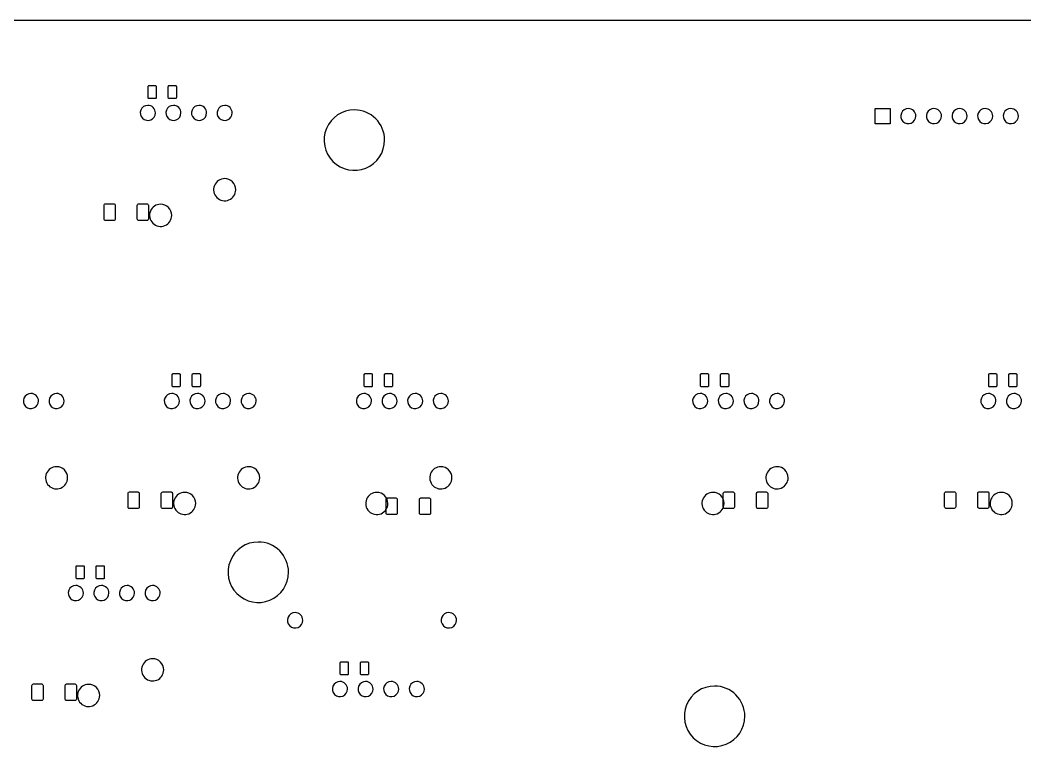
# Model space of a CAD drawing. Extents: x 0 to 449, y -141 to 0.
# Drawn here: x 248.7 to 348.3, y -72.3 to 0 of the extents above; entities that cross this region are included whole.
import ezdxf

# ---------------------------------------------------------------- set-up
doc = ezdxf.new("R2010")
doc.units = 0
doc.layers.get('0').update_dxf_attribs({"linetype": 'CONTINUOUS'})

msp = doc.modelspace()

# ---------------------------------------------------------------- linework, layer by layer
at = {"color": 7}
for p, q in [((0.024995, -0.024469), (449.28762, -0.024469)), ((261.35625, -6.618219), (261.36386, -6.579951)), ((261.35625, -7.718219), (261.35625, -6.618219)), ((261.36386, -6.579951), (261.38553, -6.547508)), ((261.38553, -6.547508), (261.41798, -6.525831)), ((261.41798, -6.525831), (261.45625, -6.518219)), ((261.45625, -6.518219), (262.05625, -6.518219)), ((262.05625, -6.518219), (262.09451, -6.525831)), ((262.09451, -6.525831), (262.12696, -6.547508)), ((262.12696, -6.547508), (262.14863, -6.579951)), ((262.14863, -6.579951), (262.15625, -6.618219)), ((262.15625, -6.618219), (262.15625, -7.718219)), ((263.35625, -6.618219), (263.36386, -6.579951)), ((263.35625, -7.718219), (263.35625, -6.618219)), ((263.36386, -6.579951), (263.38553, -6.547508)), ((263.38553, -6.547508), (263.41798, -6.525831)), ((263.41798, -6.525831), (263.45625, -6.518219)), ((263.45625, -6.518219), (264.05625, -6.518219)), ((264.05625, -6.518219), (264.09451, -6.525831)), ((264.09451, -6.525831), (264.12696, -6.547508)), ((264.12696, -6.547508), (264.14863, -6.579951)), ((264.14863, -6.579951), (264.15625, -6.618219)), ((264.15625, -6.618219), (264.15625, -7.718219)), ((261.36386, -7.756487), (261.35625, -7.718219)), ((261.38553, -7.78893), (261.36386, -7.756487)), ((261.41798, -7.810607), (261.38553, -7.78893)), ((261.45625, -7.818219), (261.41798, -7.810607)), ((262.05625, -7.818219), (261.45625, -7.818219)), ((262.09451, -7.810607), (262.05625, -7.818219)), ((262.12696, -7.78893), (262.09451, -7.810607)), ((262.14863, -7.756487), (262.12696, -7.78893)), ((262.15625, -7.718219), (262.14863, -7.756487)), ((263.36386, -7.756487), (263.35625, -7.718219)), ((263.38553, -7.78893), (263.36386, -7.756487)), ((263.41798, -7.810607), (263.38553, -7.78893)), ((263.45625, -7.818219), (263.41798, -7.810607)), ((264.05625, -7.818219), (263.45625, -7.818219)), ((264.09451, -7.810607), (264.05625, -7.818219)), ((264.12696, -7.78893), (264.09451, -7.810607)), ((264.14863, -7.756487), (264.12696, -7.78893)), ((264.15625, -7.718219), (264.14863, -7.756487)), ((261.327492, -8.48197), (261.327492, -8.48197)), ((263.867492, -8.48197), (263.867492, -8.48197)), ((266.407492, -8.48197), (266.407492, -8.48197)), ((268.947492, -8.48197), (268.947492, -8.48197)), ((281.806244, -8.930718), (281.806244, -8.930718)), ((333.44375, -10.299468), (333.44375, -8.79947)), ((333.44375, -8.79947), (334.94374, -8.79947)), ((334.94374, -8.79947), (334.94374, -10.299468)), ((336.733732, -8.79947), (336.733732, -8.79947)), ((339.273732, -8.79947), (339.273732, -8.79947)), ((341.813732, -8.79947), (341.813732, -8.79947)), ((344.353732, -8.79947), (344.353732, -8.79947)), ((346.893732, -8.79947), (346.893732, -8.79947)), ((334.94374, -10.299468), (333.44375, -10.299468)), ((268.947492, -15.75197), (268.947492, -15.75197)), ((256.98437, -18.386969), (256.99484, -18.33435)), ((256.98437, -19.761969), (256.98437, -18.386969)), ((256.99484, -18.33435), (257.02464, -18.289742)), ((257.02464, -18.289742), (257.06925, -18.259936)), ((257.06925, -18.259936), (257.12187, -18.249469)), ((257.12187, -18.249469), (257.94687, -18.249469)), ((257.94687, -18.249469), (257.99949, -18.259936)), ((257.99949, -18.259936), (258.0441, -18.289742)), ((258.0441, -18.289742), (258.0739, -18.33435)), ((258.0739, -18.33435), (258.08437, -18.386969)), ((258.08437, -18.386969), (258.08437, -19.761969)), ((260.28437, -18.386969), (260.29484, -18.33435)), ((260.28437, -19.761969), (260.28437, -18.386969)), ((260.29484, -18.33435), (260.32464, -18.289742)), ((260.32464, -18.289742), (260.36925, -18.259936)), ((260.36925, -18.259936), (260.42187, -18.249469)), ((260.42187, -18.249469), (261.24687, -18.249469)), ((261.24687, -18.249469), (261.29949, -18.259936)), ((261.29949, -18.259936), (261.3441, -18.289742)), ((261.3441, -18.289742), (261.3739, -18.33435)), ((261.3739, -18.33435), (261.38437, -18.386969)), ((261.38437, -18.386969), (261.38437, -19.761969)), ((262.597492, -18.29197), (262.597492, -18.29197)), ((256.99484, -19.814588), (256.98437, -19.761969)), ((257.02464, -19.859196), (256.99484, -19.814588)), ((257.06925, -19.889002), (257.02464, -19.859196)), ((257.12187, -19.899469), (257.06925, -19.889002)), ((257.94687, -19.899469), (257.12187, -19.899469)), ((257.99949, -19.889002), (257.94687, -19.899469)), ((258.0441, -19.859196), (257.99949, -19.889002)), ((258.0739, -19.814588), (258.0441, -19.859196)), ((258.08437, -19.761969), (258.0739, -19.814588)), ((260.29484, -19.814588), (260.28437, -19.761969)), ((260.32464, -19.859196), (260.29484, -19.814588)), ((260.36925, -19.889002), (260.32464, -19.859196)), ((260.42187, -19.899469), (260.36925, -19.889002)), ((261.24687, -19.899469), (260.42187, -19.899469)), ((261.29949, -19.889002), (261.24687, -19.899469)), ((261.3441, -19.859196), (261.29949, -19.889002)), ((261.3739, -19.814588), (261.3441, -19.859196)), ((261.38437, -19.761969), (261.3739, -19.814588)), ((263.73749, -35.193219), (263.74511, -35.154951)), ((263.73749, -36.293219), (263.73749, -35.193219)), ((263.74511, -35.154951), (263.76678, -35.122508)), ((263.76678, -35.122508), (263.79923, -35.100831)), ((263.79923, -35.100831), (263.83749, -35.093219)), ((263.83749, -35.093219), (264.43749, -35.093219)), ((264.43749, -35.093219), (264.47576, -35.100831)), ((264.47576, -35.100831), (264.50821, -35.122508)), ((264.50821, -35.122508), (264.52988, -35.154951)), ((264.52988, -35.154951), (264.53749, -35.193219)), ((264.53749, -35.193219), (264.53749, -36.293219)), ((265.7375, -35.193219), (265.74511, -35.154951)), ((265.7375, -36.293219), (265.7375, -35.193219)), ((265.74511, -35.154951), (265.76679, -35.122508)), ((265.76679, -35.122508), (265.79923, -35.100831)), ((265.79923, -35.100831), (265.8375, -35.093219)), ((265.8375, -35.093219), (266.4375, -35.093219)), ((266.4375, -35.093219), (266.47576, -35.100831)), ((266.47576, -35.100831), (266.50821, -35.122508)), ((266.50821, -35.122508), (266.52988, -35.154951)), ((266.52988, -35.154951), (266.5375, -35.193219)), ((266.5375, -35.193219), (266.5375, -36.293219)), ((282.78749, -35.193219), (282.79511, -35.154951)), ((282.78749, -36.293219), (282.78749, -35.193219)), ((282.79511, -35.154951), (282.81678, -35.122508)), ((282.81678, -35.122508), (282.84923, -35.100831)), ((282.84923, -35.100831), (282.88749, -35.093219)), ((282.88749, -35.093219), (283.48749, -35.093219)), ((283.48749, -35.093219), (283.52576, -35.100831)), ((283.52576, -35.100831), (283.55821, -35.122508)), ((283.55821, -35.122508), (283.57988, -35.154951)), ((283.57988, -35.154951), (283.58749, -35.193219)), ((283.58749, -35.193219), (283.58749, -36.293219)), ((284.7875, -35.193219), (284.79511, -35.154951)), ((284.7875, -36.293219), (284.7875, -35.193219)), ((284.79511, -35.154951), (284.81679, -35.122508)), ((284.81679, -35.122508), (284.84923, -35.100831)), ((284.84923, -35.100831), (284.8875, -35.093219)), ((284.8875, -35.093219), (285.4875, -35.093219)), ((285.4875, -35.093219), (285.52576, -35.100831)), ((285.52576, -35.100831), (285.55821, -35.122508)), ((285.55821, -35.122508), (285.57988, -35.154951)), ((285.57988, -35.154951), (285.5875, -35.193219)), ((285.5875, -35.193219), (285.5875, -36.293219)), ((316.12499, -35.193219), (316.13261, -35.154951)), ((316.12499, -36.293219), (316.12499, -35.193219)), ((316.13261, -35.154951), (316.15428, -35.122508)), ((316.15428, -35.122508), (316.18673, -35.100831)), ((316.18673, -35.100831), (316.22499, -35.093219)), ((316.22499, -35.093219), (316.82499, -35.093219)), ((316.82499, -35.093219), (316.86326, -35.100831)), ((316.86326, -35.100831), (316.89571, -35.122508)), ((316.89571, -35.122508), (316.91738, -35.154951)), ((316.91738, -35.154951), (316.92499, -35.193219)), ((316.92499, -35.193219), (316.92499, -36.293219)), ((318.125, -35.193219), (318.13261, -35.154951)), ((318.125, -36.293219), (318.125, -35.193219)), ((318.13261, -35.154951), (318.15429, -35.122508)), ((318.15429, -35.122508), (318.18673, -35.100831)), ((318.18673, -35.100831), (318.225, -35.093219)), ((318.225, -35.093219), (318.825, -35.093219)), ((318.825, -35.093219), (318.86326, -35.100831)), ((318.86326, -35.100831), (318.89571, -35.122508)), ((318.89571, -35.122508), (318.91738, -35.154951)), ((318.91738, -35.154951), (318.925, -35.193219)), ((318.925, -35.193219), (318.925, -36.293219)), ((344.69999, -35.193219), (344.70761, -35.154951)), ((344.69999, -36.293219), (344.69999, -35.193219)), ((344.70761, -35.154951), (344.72928, -35.122508)), ((344.72928, -35.122508), (344.76173, -35.100831)), ((344.76173, -35.100831), (344.79999, -35.093219)), ((344.79999, -35.093219), (345.39999, -35.093219)), ((345.39999, -35.093219), (345.43826, -35.100831)), ((345.43826, -35.100831), (345.47071, -35.122508)), ((345.47071, -35.122508), (345.49238, -35.154951)), ((345.49238, -35.154951), (345.49999, -35.193219)), ((345.49999, -35.193219), (345.49999, -36.293219)), ((346.7, -35.193219), (346.70761, -35.154951)), ((346.7, -36.293219), (346.7, -35.193219)), ((346.70761, -35.154951), (346.72929, -35.122508)), ((346.72929, -35.122508), (346.76173, -35.100831)), ((346.76173, -35.100831), (346.8, -35.093219)), ((346.8, -35.093219), (347.4, -35.093219)), ((347.4, -35.093219), (347.43826, -35.100831)), ((347.43826, -35.100831), (347.47071, -35.122508)), ((347.47071, -35.122508), (347.49238, -35.154951)), ((347.49238, -35.154951), (347.5, -35.193219)), ((347.5, -35.193219), (347.5, -36.293219)), ((263.74511, -36.331487), (263.73749, -36.293219)), ((263.76678, -36.36393), (263.74511, -36.331487)), ((263.79923, -36.385607), (263.76678, -36.36393)), ((263.83749, -36.393219), (263.79923, -36.385607)), ((264.43749, -36.393219), (263.83749, -36.393219)), ((264.47576, -36.385607), (264.43749, -36.393219)), ((264.50821, -36.36393), (264.47576, -36.385607)), ((264.52988, -36.331487), (264.50821, -36.36393)), ((264.53749, -36.293219), (264.52988, -36.331487)), ((265.74511, -36.331487), (265.7375, -36.293219)), ((265.76679, -36.36393), (265.74511, -36.331487)), ((265.79923, -36.385607), (265.76679, -36.36393)), ((265.8375, -36.393219), (265.79923, -36.385607)), ((266.4375, -36.393219), (265.8375, -36.393219)), ((266.47576, -36.385607), (266.4375, -36.393219)), ((266.50821, -36.36393), (266.47576, -36.385607)), ((266.52988, -36.331487), (266.50821, -36.36393)), ((266.5375, -36.293219), (266.52988, -36.331487)), ((282.79511, -36.331487), (282.78749, -36.293219)), ((282.81678, -36.36393), (282.79511, -36.331487)), ((282.84923, -36.385607), (282.81678, -36.36393)), ((282.88749, -36.393219), (282.84923, -36.385607)), ((283.48749, -36.393219), (282.88749, -36.393219)), ((283.52576, -36.385607), (283.48749, -36.393219)), ((283.55821, -36.36393), (283.52576, -36.385607)), ((283.57988, -36.331487), (283.55821, -36.36393)), ((283.58749, -36.293219), (283.57988, -36.331487)), ((284.79511, -36.331487), (284.7875, -36.293219)), ((284.81679, -36.36393), (284.79511, -36.331487)), ((284.84923, -36.385607), (284.81679, -36.36393)), ((284.8875, -36.393219), (284.84923, -36.385607)), ((285.4875, -36.393219), (284.8875, -36.393219)), ((285.52576, -36.385607), (285.4875, -36.393219)), ((285.55821, -36.36393), (285.52576, -36.385607)), ((285.57988, -36.331487), (285.55821, -36.36393)), ((285.5875, -36.293219), (285.57988, -36.331487)), ((316.13261, -36.331487), (316.12499, -36.293219)), ((316.15428, -36.36393), (316.13261, -36.331487)), ((316.18673, -36.385607), (316.15428, -36.36393)), ((316.22499, -36.393219), (316.18673, -36.385607)), ((316.82499, -36.393219), (316.22499, -36.393219)), ((316.86326, -36.385607), (316.82499, -36.393219)), ((316.89571, -36.36393), (316.86326, -36.385607)), ((316.91738, -36.331487), (316.89571, -36.36393)), ((316.92499, -36.293219), (316.91738, -36.331487)), ((318.13261, -36.331487), (318.125, -36.293219)), ((318.15429, -36.36393), (318.13261, -36.331487)), ((318.18673, -36.385607), (318.15429, -36.36393)), ((318.225, -36.393219), (318.18673, -36.385607)), ((318.825, -36.393219), (318.225, -36.393219)), ((318.86326, -36.385607), (318.825, -36.393219)), ((318.89571, -36.36393), (318.86326, -36.385607)), ((318.91738, -36.331487), (318.89571, -36.36393)), ((318.925, -36.293219), (318.91738, -36.331487)), ((344.70761, -36.331487), (344.69999, -36.293219)), ((344.72928, -36.36393), (344.70761, -36.331487)), ((344.76173, -36.385607), (344.72928, -36.36393)), ((344.79999, -36.393219), (344.76173, -36.385607)), ((345.39999, -36.393219), (344.79999, -36.393219)), ((345.43826, -36.385607), (345.39999, -36.393219)), ((345.47071, -36.36393), (345.43826, -36.385607)), ((345.49238, -36.331487), (345.47071, -36.36393)), ((345.49999, -36.293219), (345.49238, -36.331487)), ((346.70761, -36.331487), (346.7, -36.293219)), ((346.72929, -36.36393), (346.70761, -36.331487)), ((346.76173, -36.385607), (346.72929, -36.36393)), ((346.8, -36.393219), (346.76173, -36.385607)), ((347.4, -36.393219), (346.8, -36.393219)), ((347.43826, -36.385607), (347.4, -36.393219)), ((347.47071, -36.36393), (347.43826, -36.385607)), ((347.49238, -36.331487), (347.47071, -36.36393)), ((347.5, -36.293219), (347.49238, -36.331487)), ((249.73874, -37.05697), (249.73874, -37.05697)), ((252.27874, -37.05697), (252.27874, -37.05697)), ((263.70874, -37.05697), (263.70874, -37.05697)), ((266.24874, -37.05697), (266.24874, -37.05697)), ((268.78874, -37.05697), (268.78874, -37.05697)), ((271.32874, -37.05697), (271.32874, -37.05697)), ((282.758756, -37.05697), (282.758756, -37.05697)), ((285.298756, -37.05697), (285.298756, -37.05697)), ((287.838756, -37.05697), (287.838756, -37.05697)), ((290.378756, -37.05697), (290.378756, -37.05697)), ((316.09626, -37.05697), (316.09626, -37.05697)), ((318.63626, -37.05697), (318.63626, -37.05697)), ((321.17626, -37.05697), (321.17626, -37.05697)), ((323.71626, -37.05697), (323.71626, -37.05697)), ((344.671236, -37.05697), (344.671236, -37.05697)), ((347.211236, -37.05697), (347.211236, -37.05697)), ((252.27874, -44.32697), (252.27874, -44.32697)), ((271.32874, -44.32697), (271.32874, -44.32697)), ((290.378756, -44.32697), (290.378756, -44.32697)), ((323.71626, -44.32697), (323.71626, -44.32697)), ((259.4505, -46.834936), (259.50312, -46.824469)), ((259.50312, -46.824469), (260.32812, -46.824469)), ((260.32812, -46.824469), (260.38074, -46.834936)), ((262.7505, -46.834936), (262.80312, -46.824469)), ((262.80312, -46.824469), (263.62812, -46.824469)), ((263.62812, -46.824469), (263.68074, -46.834936)), ((318.47375, -46.834936), (318.52637, -46.824469)), ((318.52637, -46.824469), (319.35137, -46.824469)), ((319.35137, -46.824469), (319.40399, -46.834936)), ((321.77375, -46.834936), (321.82637, -46.824469)), ((321.82637, -46.824469), (322.65137, -46.824469)), ((322.65137, -46.824469), (322.70399, -46.834936)), ((340.37112, -46.848669), (340.41573, -46.818863)), ((340.41573, -46.818863), (340.46835, -46.808396)), ((340.46835, -46.808396), (341.29335, -46.808396)), ((341.29335, -46.808396), (341.34597, -46.818863)), ((341.34597, -46.818863), (341.39057, -46.848669)), ((343.67112, -46.848669), (343.71573, -46.818863)), ((343.71573, -46.818863), (343.76835, -46.808396)), ((343.76835, -46.808396), (344.59335, -46.808396)), ((344.59335, -46.808396), (344.64596, -46.818863)), ((344.64596, -46.818863), (344.69057, -46.848669)), ((259.36562, -46.961969), (259.37609, -46.90935)), ((259.36562, -48.336969), (259.36562, -46.961969)), ((259.37609, -46.90935), (259.40589, -46.864742)), ((259.40589, -46.864742), (259.4505, -46.834936)), ((260.38074, -46.834936), (260.42535, -46.864742)), ((260.42535, -46.864742), (260.45515, -46.90935)), ((260.45515, -46.90935), (260.46562, -46.961969)), ((260.46562, -46.961969), (260.46562, -48.336969)), ((262.66562, -46.961969), (262.67609, -46.90935)), ((262.66562, -48.336969), (262.66562, -46.961969)), ((262.67609, -46.90935), (262.70589, -46.864742)), ((262.70589, -46.864742), (262.7505, -46.834936)), ((263.68074, -46.834936), (263.72535, -46.864742)), ((263.72535, -46.864742), (263.75515, -46.90935)), ((263.75515, -46.90935), (263.76562, -46.961969)), ((263.76562, -46.961969), (263.76562, -48.336969)), ((264.978756, -46.86697), (264.978756, -46.86697)), ((284.02874, -46.86697), (284.02874, -46.86697)), ((284.96406, -47.557281), (284.97453, -47.504662)), ((284.96406, -48.932281), (284.96406, -47.557281)), ((284.97453, -47.504662), (285.00433, -47.460054)), ((285.00433, -47.460054), (285.04894, -47.430248)), ((285.04894, -47.430248), (285.10156, -47.419781)), ((285.10156, -47.419781), (285.92656, -47.419781)), ((285.92656, -47.419781), (285.97918, -47.430248)), ((285.97918, -47.430248), (286.02379, -47.460054)), ((286.02379, -47.460054), (286.05359, -47.504662)), ((286.05359, -47.504662), (286.06406, -47.557281)), ((286.06406, -47.557281), (286.06406, -48.932281)), ((288.26406, -47.557281), (288.27452, -47.504662)), ((288.26406, -48.932281), (288.26406, -47.557281)), ((288.27452, -47.504662), (288.30433, -47.460054)), ((288.30433, -47.460054), (288.34894, -47.430248)), ((288.34894, -47.430248), (288.40156, -47.419781)), ((288.40156, -47.419781), (289.22656, -47.419781)), ((289.22656, -47.419781), (289.27918, -47.430248)), ((289.27918, -47.430248), (289.32378, -47.460054)), ((289.32378, -47.460054), (289.35359, -47.504662)), ((289.35359, -47.504662), (289.36406, -47.557281)), ((289.36406, -47.557281), (289.36406, -48.932281)), ((317.366244, -46.86697), (317.366244, -46.86697)), ((318.38887, -46.961969), (318.39934, -46.90935)), ((318.38887, -48.336969), (318.38887, -46.961969)), ((318.39934, -46.90935), (318.42914, -46.864742)), ((318.42914, -46.864742), (318.47375, -46.834936)), ((319.40399, -46.834936), (319.4486, -46.864742)), ((319.4486, -46.864742), (319.4784, -46.90935)), ((319.4784, -46.90935), (319.48887, -46.961969)), ((319.48887, -46.961969), (319.48887, -48.336969)), ((321.68887, -46.961969), (321.69934, -46.90935)), ((321.68887, -48.336969), (321.68887, -46.961969)), ((321.69934, -46.90935), (321.72914, -46.864742)), ((321.72914, -46.864742), (321.77375, -46.834936)), ((322.70399, -46.834936), (322.7486, -46.864742)), ((322.7486, -46.864742), (322.7784, -46.90935)), ((322.7784, -46.90935), (322.78887, -46.961969)), ((322.78887, -46.961969), (322.78887, -48.336969)), ((340.33085, -46.945896), (340.34131, -46.893277)), ((340.33085, -48.320896), (340.33085, -46.945896)), ((340.34131, -46.893277), (340.37112, -46.848669)), ((341.39057, -46.848669), (341.42038, -46.893277)), ((341.42038, -46.893277), (341.43085, -46.945896)), ((341.43085, -46.945896), (341.43085, -48.320896)), ((343.63085, -46.945896), (343.64131, -46.893277)), ((343.63085, -48.320896), (343.63085, -46.945896)), ((343.64131, -46.893277), (343.67112, -46.848669)), ((344.69057, -46.848669), (344.72038, -46.893277)), ((344.72038, -46.893277), (344.73085, -46.945896)), ((344.73085, -46.945896), (344.73085, -48.320896)), ((345.941252, -46.86697), (345.941252, -46.86697)), ((259.37609, -48.389588), (259.36562, -48.336969)), ((259.40589, -48.434196), (259.37609, -48.389588)), ((259.4505, -48.464002), (259.40589, -48.434196)), ((259.50312, -48.474469), (259.4505, -48.464002)), ((260.32812, -48.474469), (259.50312, -48.474469)), ((260.38074, -48.464002), (260.32812, -48.474469)), ((260.42535, -48.434196), (260.38074, -48.464002)), ((260.45515, -48.389588), (260.42535, -48.434196)), ((260.46562, -48.336969), (260.45515, -48.389588)), ((262.67609, -48.389588), (262.66562, -48.336969)), ((262.70589, -48.434196), (262.67609, -48.389588)), ((262.7505, -48.464002), (262.70589, -48.434196)), ((262.80312, -48.474469), (262.7505, -48.464002)), ((263.62812, -48.474469), (262.80312, -48.474469)), ((263.68074, -48.464002), (263.62812, -48.474469)), ((263.72535, -48.434196), (263.68074, -48.464002)), ((263.75515, -48.389588), (263.72535, -48.434196)), ((263.76562, -48.336969), (263.75515, -48.389588)), ((318.39934, -48.389588), (318.38887, -48.336969)), ((318.42914, -48.434196), (318.39934, -48.389588)), ((318.47375, -48.464002), (318.42914, -48.434196)), ((318.52637, -48.474469), (318.47375, -48.464002)), ((319.35137, -48.474469), (318.52637, -48.474469)), ((319.40399, -48.464002), (319.35137, -48.474469)), ((319.4486, -48.434196), (319.40399, -48.464002)), ((319.4784, -48.389588), (319.4486, -48.434196)), ((319.48887, -48.336969), (319.4784, -48.389588)), ((321.69934, -48.389588), (321.68887, -48.336969)), ((321.72914, -48.434196), (321.69934, -48.389588)), ((321.77375, -48.464002), (321.72914, -48.434196)), ((321.82637, -48.474469), (321.77375, -48.464002)), ((322.65137, -48.474469), (321.82637, -48.474469)), ((322.70399, -48.464002), (322.65137, -48.474469)), ((322.7486, -48.434196), (322.70399, -48.464002)), ((322.7784, -48.389588), (322.7486, -48.434196)), ((322.78887, -48.336969), (322.7784, -48.389588)), ((340.34131, -48.373515), (340.33085, -48.320896)), ((340.37112, -48.418123), (340.34131, -48.373515)), ((340.41573, -48.447929), (340.37112, -48.418123)), ((340.46835, -48.458396), (340.41573, -48.447929)), ((341.29335, -48.458396), (340.46835, -48.458396)), ((341.34597, -48.447929), (341.29335, -48.458396)), ((341.39057, -48.418123), (341.34597, -48.447929)), ((341.42038, -48.373515), (341.39057, -48.418123)), ((341.43085, -48.320896), (341.42038, -48.373515)), ((343.64131, -48.373515), (343.63085, -48.320896)), ((343.67112, -48.418123), (343.64131, -48.373515)), ((343.71573, -48.447929), (343.67112, -48.418123)), ((343.76835, -48.458396), (343.71573, -48.447929)), ((344.59335, -48.458396), (343.76835, -48.458396)), ((344.64596, -48.447929), (344.59335, -48.458396)), ((344.69057, -48.418123), (344.64596, -48.447929)), ((344.72038, -48.373515), (344.69057, -48.418123)), ((344.73085, -48.320896), (344.72038, -48.373515)), ((284.97453, -48.9849), (284.96406, -48.932281)), ((285.00433, -49.029508), (284.97453, -48.9849)), ((285.04894, -49.059314), (285.00433, -49.029508)), ((285.10156, -49.069781), (285.04894, -49.059314)), ((285.92656, -49.069781), (285.10156, -49.069781)), ((285.97918, -49.059314), (285.92656, -49.069781)), ((286.02379, -49.029508), (285.97918, -49.059314)), ((286.05359, -48.9849), (286.02379, -49.029508)), ((286.06406, -48.932281), (286.05359, -48.9849)), ((288.27452, -48.9849), (288.26406, -48.932281)), ((288.30433, -49.029508), (288.27452, -48.9849)), ((288.34894, -49.059314), (288.30433, -49.029508)), ((288.40156, -49.069781), (288.34894, -49.059314)), ((289.22656, -49.069781), (288.40156, -49.069781)), ((289.27918, -49.059314), (289.22656, -49.069781)), ((289.32378, -49.029508), (289.27918, -49.059314)), ((289.35359, -48.9849), (289.32378, -49.029508)), ((289.36406, -48.932281), (289.35359, -48.9849)), ((272.281252, -51.793218), (272.281252, -51.793218)), ((254.21249, -54.243219), (254.22011, -54.204951)), ((254.21249, -55.343219), (254.21249, -54.243219)), ((254.22011, -54.204951), (254.24178, -54.172508)), ((254.24178, -54.172508), (254.27423, -54.150831)), ((254.27423, -54.150831), (254.31249, -54.143219)), ((254.31249, -54.143219), (254.91249, -54.143219)), ((254.91249, -54.143219), (254.95076, -54.150831)), ((254.95076, -54.150831), (254.98321, -54.172508)), ((254.98321, -54.172508), (255.00488, -54.204951)), ((255.00488, -54.204951), (255.01249, -54.243219)), ((255.01249, -54.243219), (255.01249, -55.343219)), ((256.2125, -54.243219), (256.22011, -54.204951)), ((256.2125, -55.343219), (256.2125, -54.243219)), ((256.22011, -54.204951), (256.24179, -54.172508)), ((256.24179, -54.172508), (256.27423, -54.150831)), ((256.27423, -54.150831), (256.3125, -54.143219)), ((256.3125, -54.143219), (256.9125, -54.143219)), ((256.9125, -54.143219), (256.95076, -54.150831)), ((256.95076, -54.150831), (256.98321, -54.172508)), ((256.98321, -54.172508), (257.00488, -54.204951)), ((257.00488, -54.204951), (257.0125, -54.243219)), ((257.0125, -54.243219), (257.0125, -55.343219)), ((254.22011, -55.381487), (254.21249, -55.343219)), ((254.24178, -55.41393), (254.22011, -55.381487)), ((254.27423, -55.435607), (254.24178, -55.41393)), ((254.31249, -55.443219), (254.27423, -55.435607)), ((254.91249, -55.443219), (254.31249, -55.443219)), ((254.95076, -55.435607), (254.91249, -55.443219)), ((254.98321, -55.41393), (254.95076, -55.435607)), ((255.00488, -55.381487), (254.98321, -55.41393)), ((255.01249, -55.343219), (255.00488, -55.381487)), ((256.22011, -55.381487), (256.2125, -55.343219)), ((256.24179, -55.41393), (256.22011, -55.381487)), ((256.27423, -55.435607), (256.24179, -55.41393)), ((256.3125, -55.443219), (256.27423, -55.435607)), ((256.9125, -55.443219), (256.3125, -55.443219)), ((256.95076, -55.435607), (256.9125, -55.443219)), ((256.98321, -55.41393), (256.95076, -55.435607)), ((257.00488, -55.381487), (256.98321, -55.41393)), ((257.0125, -55.343219), (257.00488, -55.381487)), ((254.183748, -56.10697), (254.183748, -56.10697)), ((256.723748, -56.10697), (256.723748, -56.10697)), ((259.263748, -56.10697), (259.263748, -56.10697)), ((261.803748, -56.10697), (261.803748, -56.10697)), ((275.932484, -58.793718), (275.932484, -58.793718)), ((291.172484, -58.793718), (291.172484, -58.793718)), ((261.803748, -63.376966), (261.803748, -63.376966)), ((280.40625, -63.768219), (280.41386, -63.729951)), ((280.41386, -63.729951), (280.43553, -63.697508)), ((280.43553, -63.697508), (280.46798, -63.675831)), ((280.46798, -63.675831), (280.50625, -63.668219)), ((280.50625, -63.668219), (281.10625, -63.668219)), ((281.10625, -63.668219), (281.14451, -63.675831)), ((281.14451, -63.675831), (281.17696, -63.697508)), ((281.17696, -63.697508), (281.19863, -63.729951)), ((281.19863, -63.729951), (281.20625, -63.768219)), ((282.40625, -63.768219), (282.41386, -63.729951)), ((282.41386, -63.729951), (282.43553, -63.697508)), ((282.43553, -63.697508), (282.46798, -63.675831)), ((282.46798, -63.675831), (282.50625, -63.668219)), ((282.50625, -63.668219), (283.10625, -63.668219)), ((283.10625, -63.668219), (283.14451, -63.675831)), ((283.14451, -63.675831), (283.17696, -63.697508)), ((283.17696, -63.697508), (283.19863, -63.729951)), ((283.19863, -63.729951), (283.20625, -63.768219)), ((280.40625, -64.868219), (280.40625, -63.768219)), ((281.20625, -63.768219), (281.20625, -64.868219)), ((282.40625, -64.868219), (282.40625, -63.768219)), ((283.20625, -63.768219), (283.20625, -64.868219)), ((280.377508, -65.631966), (280.377508, -65.631966)), ((280.41386, -64.906487), (280.40625, -64.868219)), ((280.43553, -64.93893), (280.41386, -64.906487)), ((280.46798, -64.960607), (280.43553, -64.93893)), ((280.50625, -64.968219), (280.46798, -64.960607)), ((281.10625, -64.968219), (280.50625, -64.968219)), ((281.14451, -64.960607), (281.10625, -64.968219)), ((281.17696, -64.93893), (281.14451, -64.960607)), ((281.19863, -64.906487), (281.17696, -64.93893)), ((281.20625, -64.868219), (281.19863, -64.906487)), ((282.41386, -64.906487), (282.40625, -64.868219)), ((282.43553, -64.93893), (282.41386, -64.906487)), ((282.46798, -64.960607), (282.43553, -64.93893)), ((282.50625, -64.968219), (282.46798, -64.960607)), ((283.10625, -64.968219), (282.50625, -64.968219)), ((282.917508, -65.631966), (282.917508, -65.631966)), ((283.14451, -64.960607), (283.10625, -64.968219)), ((283.17696, -64.93893), (283.14451, -64.960607)), ((283.19863, -64.906487), (283.17696, -64.93893)), ((283.20625, -64.868219), (283.19863, -64.906487)), ((285.457508, -65.631966), (285.457508, -65.631966)), ((287.997508, -65.631966), (287.997508, -65.631966)), ((249.84062, -66.011969), (249.85109, -65.95935)), ((249.84062, -67.386969), (249.84062, -66.011969)), ((249.85109, -65.95935), (249.88089, -65.914742)), ((249.88089, -65.914742), (249.9255, -65.884936)), ((249.9255, -65.884936), (249.97812, -65.874469)), ((249.97812, -65.874469), (250.80312, -65.874469)), ((250.80312, -65.874469), (250.85574, -65.884936)), ((250.85574, -65.884936), (250.90035, -65.914742)), ((250.90035, -65.914742), (250.93015, -65.95935)), ((250.93015, -65.95935), (250.94062, -66.011969)), ((250.94062, -66.011969), (250.94062, -67.386969)), ((253.14062, -66.011969), (253.15109, -65.95935)), ((253.14062, -67.386969), (253.14062, -66.011969)), ((253.15109, -65.95935), (253.18089, -65.914742)), ((253.18089, -65.914742), (253.2255, -65.884936)), ((253.2255, -65.884936), (253.27812, -65.874469)), ((253.27812, -65.874469), (254.10312, -65.874469)), ((254.10312, -65.874469), (254.15574, -65.884936)), ((254.15574, -65.884936), (254.20035, -65.914742)), ((254.20035, -65.914742), (254.23015, -65.95935)), ((254.23015, -65.95935), (254.24062, -66.011969)), ((254.24062, -66.011969), (254.24062, -67.386969)), ((255.453748, -65.916966), (255.453748, -65.916966)), ((317.524996, -66.080718), (317.524996, -66.080718)), ((249.85109, -67.439588), (249.84062, -67.386969)), ((249.88089, -67.484196), (249.85109, -67.439588)), ((249.9255, -67.514002), (249.88089, -67.484196)), ((249.97812, -67.524469), (249.9255, -67.514002)), ((250.80312, -67.524469), (249.97812, -67.524469)), ((250.85574, -67.514002), (250.80312, -67.524469)), ((250.90035, -67.484196), (250.85574, -67.514002)), ((250.93015, -67.439588), (250.90035, -67.484196)), ((250.94062, -67.386969), (250.93015, -67.439588)), ((253.15109, -67.439588), (253.14062, -67.386969)), ((253.18089, -67.484196), (253.15109, -67.439588)), ((253.2255, -67.514002), (253.18089, -67.484196)), ((253.27812, -67.524469), (253.2255, -67.514002)), ((254.10312, -67.524469), (253.27812, -67.524469)), ((254.15574, -67.514002), (254.10312, -67.524469)), ((254.20035, -67.484196), (254.15574, -67.514002)), ((254.23015, -67.439588), (254.20035, -67.484196)), ((254.24062, -67.386969), (254.23015, -67.439588))]:
    msp.add_line(p, q, dxfattribs=at)
for points in [[(260.634582, -8.944957), (260.518497, -9.225213), (260.582663, -9.547801), (260.797162, -9.7623)], [(261.327492, -8.48197), (261.024145, -8.48197), (260.750668, -8.664701), (260.634582, -8.944957)], [(261.857822, -8.701639), (261.71717, -8.560987), (261.526404, -8.48197), (261.327492, -8.48197)], [(262.077492, -9.23197), (262.077492, -9.033057), (261.998474, -8.842292), (261.857822, -8.701639)], [(263.174582, -8.944957), (263.058497, -9.225213), (263.122663, -9.547801), (263.337162, -9.7623)], [(263.867492, -8.48197), (263.564145, -8.48197), (263.290668, -8.664701), (263.174582, -8.944957)], [(264.397822, -8.701639), (264.25717, -8.560987), (264.066404, -8.48197), (263.867492, -8.48197)], [(264.617492, -9.23197), (264.617492, -9.033057), (264.538474, -8.842292), (264.397822, -8.701639)], [(265.714582, -8.944957), (265.598497, -9.225213), (265.662663, -9.547801), (265.877162, -9.7623)], [(266.407492, -8.48197), (266.104145, -8.48197), (265.830668, -8.664701), (265.714582, -8.944957)], [(266.937822, -8.701639), (266.79717, -8.560987), (266.606404, -8.48197), (266.407492, -8.48197)], [(267.157492, -9.23197), (267.157492, -9.033057), (267.078474, -8.842292), (266.937822, -8.701639)], [(268.254582, -8.944957), (268.138497, -9.225213), (268.202663, -9.547801), (268.417162, -9.7623)], [(268.947492, -8.48197), (268.644145, -8.48197), (268.370668, -8.664701), (268.254582, -8.944957)], [(269.477822, -8.701639), (269.33717, -8.560987), (269.146404, -8.48197), (268.947492, -8.48197)], [(269.697492, -9.23197), (269.697492, -9.033057), (269.618474, -8.842292), (269.477822, -8.701639)], [(281.806244, -8.930718), (280.592857, -8.930718), (279.498948, -9.661644), (279.034605, -10.782667)], [(283.927564, -9.809397), (283.364955, -9.246788), (282.601893, -8.930718), (281.806244, -8.930718)], [(336.733732, -8.79947), (336.430385, -8.79947), (336.156908, -8.982201), (336.040822, -9.262457)], [(337.264062, -9.019139), (337.12341, -8.878487), (336.932644, -8.79947), (336.733732, -8.79947)], [(339.273732, -8.79947), (338.970385, -8.79947), (338.696908, -8.982201), (338.580822, -9.262457)], [(339.804062, -9.019139), (339.66341, -8.878487), (339.472644, -8.79947), (339.273732, -8.79947)], [(341.813732, -8.79947), (341.510385, -8.79947), (341.236908, -8.982201), (341.120822, -9.262457)], [(342.344062, -9.019139), (342.20341, -8.878487), (342.012644, -8.79947), (341.813732, -8.79947)], [(344.353732, -8.79947), (344.050385, -8.79947), (343.776908, -8.982201), (343.660822, -9.262457)], [(344.884062, -9.019139), (344.74341, -8.878487), (344.552644, -8.79947), (344.353732, -8.79947)], [(346.893732, -8.79947), (346.590385, -8.79947), (346.316908, -8.982201), (346.200822, -9.262457)], [(347.424062, -9.019139), (347.28341, -8.878487), (347.092644, -8.79947), (346.893732, -8.79947)], [(260.797162, -9.7623), (261.01166, -9.976798), (261.334249, -10.040965), (261.614505, -9.924879)], [(261.614505, -9.924879), (261.89476, -9.808793), (262.077492, -9.535316), (262.077492, -9.23197)], [(263.337162, -9.7623), (263.55166, -9.976798), (263.874249, -10.040965), (264.154505, -9.924879)], [(264.154505, -9.924879), (264.43476, -9.808793), (264.617492, -9.535316), (264.617492, -9.23197)], [(265.877162, -9.7623), (266.09166, -9.976798), (266.414249, -10.040965), (266.694505, -9.924879)], [(266.694505, -9.924879), (266.97476, -9.808793), (267.157492, -9.535316), (267.157492, -9.23197)], [(268.417162, -9.7623), (268.63166, -9.976798), (268.954249, -10.040965), (269.234505, -9.924879)], [(269.234505, -9.924879), (269.51476, -9.808793), (269.697492, -9.535316), (269.697492, -9.23197)], [(284.806244, -11.930718), (284.806244, -11.135068), (284.490173, -10.372006), (283.927564, -9.809397)], [(336.040822, -9.262457), (335.924737, -9.542713), (335.988903, -9.865301), (336.203402, -10.0798)], [(337.020745, -10.242379), (337.301, -10.126293), (337.483732, -9.852816), (337.483732, -9.54947)], [(337.483732, -9.54947), (337.483732, -9.350557), (337.404714, -9.159792), (337.264062, -9.019139)], [(338.580822, -9.262457), (338.464737, -9.542713), (338.528903, -9.865301), (338.743402, -10.0798)], [(339.560745, -10.242379), (339.841, -10.126293), (340.023732, -9.852816), (340.023732, -9.54947)], [(340.023732, -9.54947), (340.023732, -9.350557), (339.944714, -9.159792), (339.804062, -9.019139)], [(341.120822, -9.262457), (341.004737, -9.542713), (341.068903, -9.865301), (341.283402, -10.0798)], [(342.100745, -10.242379), (342.381, -10.126293), (342.563732, -9.852816), (342.563732, -9.54947)], [(342.563732, -9.54947), (342.563732, -9.350557), (342.484714, -9.159792), (342.344062, -9.019139)], [(343.660822, -9.262457), (343.544737, -9.542713), (343.608903, -9.865301), (343.823402, -10.0798)], [(344.640745, -10.242379), (344.921, -10.126293), (345.103732, -9.852816), (345.103732, -9.54947)], [(345.103732, -9.54947), (345.103732, -9.350557), (345.024714, -9.159792), (344.884062, -9.019139)], [(346.200822, -9.262457), (346.084737, -9.542713), (346.148903, -9.865301), (346.363402, -10.0798)], [(347.180745, -10.242379), (347.461, -10.126293), (347.643732, -9.852816), (347.643732, -9.54947)], [(347.643732, -9.54947), (347.643732, -9.350557), (347.564714, -9.159792), (347.424062, -9.019139)], [(279.034605, -10.782667), (278.570262, -11.90369), (278.82693, -13.194044), (279.684924, -14.052038)], [(336.203402, -10.0798), (336.4179, -10.294298), (336.740489, -10.358465), (337.020745, -10.242379)], [(338.743402, -10.0798), (338.9579, -10.294298), (339.280489, -10.358465), (339.560745, -10.242379)], [(341.283402, -10.0798), (341.4979, -10.294298), (341.820489, -10.358465), (342.100745, -10.242379)], [(343.823402, -10.0798), (344.0379, -10.294298), (344.360489, -10.358465), (344.640745, -10.242379)], [(346.363402, -10.0798), (346.5779, -10.294298), (346.900489, -10.358465), (347.180745, -10.242379)], [(282.954294, -14.702356), (284.075317, -14.238013), (284.806244, -13.144104), (284.806244, -11.930718)], [(279.684924, -14.052038), (280.542918, -14.910032), (281.833271, -15.166699), (282.954294, -14.702356)], [(268.947492, -15.75197), (268.502584, -15.75197), (268.101484, -16.019976), (267.931225, -16.431018)], [(269.725309, -16.074152), (269.519019, -15.867862), (269.23923, -15.75197), (268.947492, -15.75197)], [(267.931225, -16.431018), (267.760965, -16.84206), (267.855077, -17.315189), (268.169675, -17.629787)], [(269.368444, -17.868237), (269.779486, -17.697978), (270.047492, -17.296878), (270.047492, -16.85197)], [(270.047492, -16.85197), (270.047492, -16.560231), (269.931599, -16.280442), (269.725309, -16.074152)], [(268.169675, -17.629787), (268.484272, -17.944385), (268.957402, -18.038496), (269.368444, -17.868237)], [(262.597492, -18.29197), (262.152584, -18.29197), (261.751484, -18.559976), (261.581225, -18.971018)], [(263.375309, -18.614152), (263.169019, -18.407862), (262.88923, -18.29197), (262.597492, -18.29197)], [(263.697492, -19.39197), (263.697492, -19.100231), (263.581599, -18.820442), (263.375309, -18.614152)], [(261.581225, -18.971018), (261.410965, -19.38206), (261.505077, -19.855189), (261.819675, -20.169787)], [(263.018444, -20.408237), (263.429486, -20.237978), (263.697492, -19.836878), (263.697492, -19.39197)], [(261.819675, -20.169787), (262.134272, -20.484385), (262.607402, -20.578496), (263.018444, -20.408237)], [(249.04583, -37.519957), (248.929745, -37.800213), (248.993911, -38.122801), (249.20841, -38.3373)], [(249.73874, -37.05697), (249.435393, -37.05697), (249.161916, -37.239701), (249.04583, -37.519957)], [(250.26907, -37.276639), (250.128418, -37.135987), (249.937652, -37.05697), (249.73874, -37.05697)], [(250.025753, -38.499879), (250.306008, -38.383793), (250.48874, -38.110316), (250.48874, -37.80697)], [(250.48874, -37.80697), (250.48874, -37.608057), (250.409722, -37.417292), (250.26907, -37.276639)], [(251.58583, -37.519957), (251.469745, -37.800213), (251.533911, -38.122801), (251.74841, -38.3373)], [(252.27874, -37.05697), (251.975393, -37.05697), (251.701916, -37.239701), (251.58583, -37.519957)], [(252.80907, -37.276639), (252.668418, -37.135987), (252.477652, -37.05697), (252.27874, -37.05697)], [(252.565753, -38.499879), (252.846008, -38.383793), (253.02874, -38.110316), (253.02874, -37.80697)], [(253.02874, -37.80697), (253.02874, -37.608057), (252.949722, -37.417292), (252.80907, -37.276639)], [(263.01583, -37.519957), (262.899745, -37.800213), (262.963911, -38.122801), (263.17841, -38.3373)], [(263.70874, -37.05697), (263.405393, -37.05697), (263.131916, -37.239701), (263.01583, -37.519957)], [(264.23907, -37.276639), (264.098418, -37.135987), (263.907652, -37.05697), (263.70874, -37.05697)], [(263.995753, -38.499879), (264.276008, -38.383793), (264.45874, -38.110316), (264.45874, -37.80697)], [(264.45874, -37.80697), (264.45874, -37.608057), (264.379722, -37.417292), (264.23907, -37.276639)], [(265.55583, -37.519957), (265.439745, -37.800213), (265.503911, -38.122801), (265.71841, -38.3373)], [(266.24874, -37.05697), (265.945393, -37.05697), (265.671916, -37.239701), (265.55583, -37.519957)], [(266.77907, -37.276639), (266.638418, -37.135987), (266.447652, -37.05697), (266.24874, -37.05697)], [(266.535753, -38.499879), (266.816008, -38.383793), (266.99874, -38.110316), (266.99874, -37.80697)], [(266.99874, -37.80697), (266.99874, -37.608057), (266.919722, -37.417292), (266.77907, -37.276639)], [(268.09583, -37.519957), (267.979745, -37.800213), (268.043911, -38.122801), (268.25841, -38.3373)], [(268.78874, -37.05697), (268.485393, -37.05697), (268.211916, -37.239701), (268.09583, -37.519957)], [(269.31907, -37.276639), (269.178418, -37.135987), (268.987652, -37.05697), (268.78874, -37.05697)], [(269.075753, -38.499879), (269.356008, -38.383793), (269.53874, -38.110316), (269.53874, -37.80697)], [(269.53874, -37.80697), (269.53874, -37.608057), (269.459722, -37.417292), (269.31907, -37.276639)], [(270.63583, -37.519957), (270.519745, -37.800213), (270.583911, -38.122801), (270.79841, -38.3373)], [(271.32874, -37.05697), (271.025393, -37.05697), (270.751916, -37.239701), (270.63583, -37.519957)], [(271.85907, -37.276639), (271.718418, -37.135987), (271.527652, -37.05697), (271.32874, -37.05697)], [(271.615753, -38.499879), (271.896008, -38.383793), (272.07874, -38.110316), (272.07874, -37.80697)], [(272.07874, -37.80697), (272.07874, -37.608057), (271.999722, -37.417292), (271.85907, -37.276639)], [(282.065846, -37.519957), (281.949761, -37.800213), (282.013927, -38.122801), (282.228426, -38.3373)], [(282.758756, -37.05697), (282.455409, -37.05697), (282.181932, -37.239701), (282.065846, -37.519957)], [(283.289086, -37.276639), (283.148434, -37.135987), (282.957668, -37.05697), (282.758756, -37.05697)], [(283.045769, -38.499879), (283.326024, -38.383793), (283.508756, -38.110316), (283.508756, -37.80697)], [(283.508756, -37.80697), (283.508756, -37.608057), (283.429738, -37.417292), (283.289086, -37.276639)], [(284.605846, -37.519957), (284.489761, -37.800213), (284.553927, -38.122801), (284.768426, -38.3373)], [(285.298756, -37.05697), (284.995409, -37.05697), (284.721932, -37.239701), (284.605846, -37.519957)], [(285.829086, -37.276639), (285.688434, -37.135987), (285.497668, -37.05697), (285.298756, -37.05697)], [(285.585769, -38.499879), (285.866024, -38.383793), (286.048756, -38.110316), (286.048756, -37.80697)], [(286.048756, -37.80697), (286.048756, -37.608057), (285.969738, -37.417292), (285.829086, -37.276639)], [(287.145846, -37.519957), (287.029761, -37.800213), (287.093927, -38.122801), (287.308426, -38.3373)], [(287.838756, -37.05697), (287.535409, -37.05697), (287.261932, -37.239701), (287.145846, -37.519957)], [(288.369086, -37.276639), (288.228434, -37.135987), (288.037668, -37.05697), (287.838756, -37.05697)], [(288.125769, -38.499879), (288.406024, -38.383793), (288.588756, -38.110316), (288.588756, -37.80697)], [(288.588756, -37.80697), (288.588756, -37.608057), (288.509738, -37.417292), (288.369086, -37.276639)], [(289.685846, -37.519957), (289.569761, -37.800213), (289.633927, -38.122801), (289.848426, -38.3373)], [(290.378756, -37.05697), (290.075409, -37.05697), (289.801932, -37.239701), (289.685846, -37.519957)], [(290.909086, -37.276639), (290.768434, -37.135987), (290.577668, -37.05697), (290.378756, -37.05697)], [(290.665769, -38.499879), (290.946024, -38.383793), (291.128756, -38.110316), (291.128756, -37.80697)], [(291.128756, -37.80697), (291.128756, -37.608057), (291.049738, -37.417292), (290.909086, -37.276639)], [(315.40335, -37.519957), (315.287265, -37.800213), (315.351431, -38.122801), (315.56593, -38.3373)], [(316.09626, -37.05697), (315.792913, -37.05697), (315.519436, -37.239701), (315.40335, -37.519957)], [(316.62659, -37.276639), (316.485938, -37.135987), (316.295172, -37.05697), (316.09626, -37.05697)], [(316.383273, -38.499879), (316.663528, -38.383793), (316.84626, -38.110316), (316.84626, -37.80697)], [(316.84626, -37.80697), (316.84626, -37.608057), (316.767242, -37.417292), (316.62659, -37.276639)], [(317.94335, -37.519957), (317.827265, -37.800213), (317.891431, -38.122801), (318.10593, -38.3373)], [(318.63626, -37.05697), (318.332913, -37.05697), (318.059436, -37.239701), (317.94335, -37.519957)], [(319.16659, -37.276639), (319.025938, -37.135987), (318.835172, -37.05697), (318.63626, -37.05697)], [(318.923273, -38.499879), (319.203528, -38.383793), (319.38626, -38.110316), (319.38626, -37.80697)], [(319.38626, -37.80697), (319.38626, -37.608057), (319.307242, -37.417292), (319.16659, -37.276639)], [(320.48335, -37.519957), (320.367265, -37.800213), (320.431431, -38.122801), (320.64593, -38.3373)], [(321.17626, -37.05697), (320.872913, -37.05697), (320.599436, -37.239701), (320.48335, -37.519957)], [(321.70659, -37.276639), (321.565938, -37.135987), (321.375172, -37.05697), (321.17626, -37.05697)], [(321.463273, -38.499879), (321.743528, -38.383793), (321.92626, -38.110316), (321.92626, -37.80697)], [(321.92626, -37.80697), (321.92626, -37.608057), (321.847242, -37.417292), (321.70659, -37.276639)], [(323.02335, -37.519957), (322.907265, -37.800213), (322.971431, -38.122801), (323.18593, -38.3373)], [(323.71626, -37.05697), (323.412913, -37.05697), (323.139436, -37.239701), (323.02335, -37.519957)], [(324.24659, -37.276639), (324.105938, -37.135987), (323.915172, -37.05697), (323.71626, -37.05697)], [(324.003273, -38.499879), (324.283528, -38.383793), (324.46626, -38.110316), (324.46626, -37.80697)], [(324.46626, -37.80697), (324.46626, -37.608057), (324.387242, -37.417292), (324.24659, -37.276639)], [(343.978326, -37.519957), (343.862241, -37.800213), (343.926407, -38.122801), (344.140906, -38.3373)], [(344.671236, -37.05697), (344.367889, -37.05697), (344.094412, -37.239701), (343.978326, -37.519957)], [(345.201566, -37.276639), (345.060914, -37.135987), (344.870148, -37.05697), (344.671236, -37.05697)], [(344.958249, -38.499879), (345.238504, -38.383793), (345.421236, -38.110316), (345.421236, -37.80697)], [(345.421236, -37.80697), (345.421236, -37.608057), (345.342218, -37.417292), (345.201566, -37.276639)], [(346.518326, -37.519957), (346.402241, -37.800213), (346.466407, -38.122801), (346.680906, -38.3373)], [(347.211236, -37.05697), (346.907889, -37.05697), (346.634412, -37.239701), (346.518326, -37.519957)], [(347.741566, -37.276639), (347.600914, -37.135987), (347.410148, -37.05697), (347.211236, -37.05697)], [(347.498249, -38.499879), (347.778504, -38.383793), (347.961236, -38.110316), (347.961236, -37.80697)], [(347.961236, -37.80697), (347.961236, -37.608057), (347.882218, -37.417292), (347.741566, -37.276639)], [(249.20841, -38.3373), (249.422908, -38.551798), (249.745497, -38.615965), (250.025753, -38.499879)], [(251.74841, -38.3373), (251.962908, -38.551798), (252.285497, -38.615965), (252.565753, -38.499879)], [(263.17841, -38.3373), (263.392908, -38.551798), (263.715497, -38.615965), (263.995753, -38.499879)], [(265.71841, -38.3373), (265.932908, -38.551798), (266.255497, -38.615965), (266.535753, -38.499879)], [(268.25841, -38.3373), (268.472908, -38.551798), (268.795497, -38.615965), (269.075753, -38.499879)], [(270.79841, -38.3373), (271.012908, -38.551798), (271.335497, -38.615965), (271.615753, -38.499879)], [(282.228426, -38.3373), (282.442924, -38.551798), (282.765513, -38.615965), (283.045769, -38.499879)], [(284.768426, -38.3373), (284.982924, -38.551798), (285.305513, -38.615965), (285.585769, -38.499879)], [(287.308426, -38.3373), (287.522924, -38.551798), (287.845513, -38.615965), (288.125769, -38.499879)], [(289.848426, -38.3373), (290.062924, -38.551798), (290.385513, -38.615965), (290.665769, -38.499879)], [(315.56593, -38.3373), (315.780428, -38.551798), (316.103017, -38.615965), (316.383273, -38.499879)], [(318.10593, -38.3373), (318.320428, -38.551798), (318.643017, -38.615965), (318.923273, -38.499879)], [(320.64593, -38.3373), (320.860428, -38.551798), (321.183017, -38.615965), (321.463273, -38.499879)], [(323.18593, -38.3373), (323.400428, -38.551798), (323.723017, -38.615965), (324.003273, -38.499879)], [(344.140906, -38.3373), (344.355404, -38.551798), (344.677993, -38.615965), (344.958249, -38.499879)], [(346.680906, -38.3373), (346.895404, -38.551798), (347.217993, -38.615965), (347.498249, -38.499879)], [(252.27874, -44.32697), (251.833832, -44.32697), (251.432732, -44.594976), (251.262473, -45.006018)], [(253.056557, -44.649152), (252.850267, -44.442862), (252.570478, -44.32697), (252.27874, -44.32697)], [(253.37874, -45.42697), (253.37874, -45.135231), (253.262847, -44.855442), (253.056557, -44.649152)], [(271.32874, -44.32697), (270.883832, -44.32697), (270.482732, -44.594976), (270.312473, -45.006018)], [(272.106557, -44.649152), (271.900267, -44.442862), (271.620478, -44.32697), (271.32874, -44.32697)], [(272.42874, -45.42697), (272.42874, -45.135231), (272.312847, -44.855442), (272.106557, -44.649152)], [(290.378756, -44.32697), (289.933848, -44.32697), (289.532748, -44.594976), (289.362489, -45.006018)], [(291.156573, -44.649152), (290.950283, -44.442862), (290.670494, -44.32697), (290.378756, -44.32697)], [(291.478756, -45.42697), (291.478756, -45.135231), (291.362863, -44.855442), (291.156573, -44.649152)], [(323.71626, -44.32697), (323.271352, -44.32697), (322.870252, -44.594976), (322.699993, -45.006018)], [(324.81626, -45.42697), (324.81626, -44.819456), (324.323773, -44.32697), (323.71626, -44.32697)], [(251.262473, -45.006018), (251.092213, -45.41706), (251.186325, -45.890189), (251.500923, -46.204787)], [(252.699692, -46.443237), (253.110734, -46.272978), (253.37874, -45.871878), (253.37874, -45.42697)], [(270.312473, -45.006018), (270.142213, -45.41706), (270.236325, -45.890189), (270.550923, -46.204787)], [(271.749692, -46.443237), (272.160734, -46.272978), (272.42874, -45.871878), (272.42874, -45.42697)], [(289.362489, -45.006018), (289.192229, -45.41706), (289.286341, -45.890189), (289.600939, -46.204787)], [(290.799708, -46.443237), (291.21075, -46.272978), (291.478756, -45.871878), (291.478756, -45.42697)], [(322.699993, -45.006018), (322.529733, -45.41706), (322.623845, -45.890189), (322.938443, -46.204787)], [(324.137212, -46.443237), (324.548254, -46.272978), (324.81626, -45.871878), (324.81626, -45.42697)], [(251.500923, -46.204787), (251.81552, -46.519385), (252.28865, -46.613496), (252.699692, -46.443237)], [(270.550923, -46.204787), (270.86552, -46.519385), (271.33865, -46.613496), (271.749692, -46.443237)], [(289.600939, -46.204787), (289.915536, -46.519385), (290.388666, -46.613496), (290.799708, -46.443237)], [(322.938443, -46.204787), (323.25304, -46.519385), (323.72617, -46.613496), (324.137212, -46.443237)], [(263.962489, -47.546018), (263.792229, -47.95706), (263.886341, -48.430189), (264.200939, -48.744787)], [(264.978756, -46.86697), (264.533848, -46.86697), (264.132748, -47.134976), (263.962489, -47.546018)], [(265.756573, -47.189152), (265.550283, -46.982862), (265.270494, -46.86697), (264.978756, -46.86697)], [(266.078756, -47.96697), (266.078756, -47.675231), (265.962863, -47.395442), (265.756573, -47.189152)], [(283.012473, -47.546018), (282.842213, -47.95706), (282.936325, -48.430189), (283.250923, -48.744787)], [(284.02874, -46.86697), (283.583832, -46.86697), (283.182732, -47.134976), (283.012473, -47.546018)], [(284.806557, -47.189152), (284.600267, -46.982862), (284.320478, -46.86697), (284.02874, -46.86697)], [(285.12874, -47.96697), (285.12874, -47.675231), (285.012847, -47.395442), (284.806557, -47.189152)], [(316.349977, -47.546018), (316.179717, -47.95706), (316.273829, -48.430189), (316.588427, -48.744787)], [(317.366244, -46.86697), (316.921336, -46.86697), (316.520236, -47.134976), (316.349977, -47.546018)], [(318.144061, -47.189152), (317.937771, -46.982862), (317.657982, -46.86697), (317.366244, -46.86697)], [(318.466244, -47.96697), (318.466244, -47.675231), (318.350351, -47.395442), (318.144061, -47.189152)], [(344.924985, -47.546018), (344.754725, -47.95706), (344.848837, -48.430189), (345.163435, -48.744787)], [(345.941252, -46.86697), (345.496344, -46.86697), (345.095244, -47.134976), (344.924985, -47.546018)], [(347.041252, -47.96697), (347.041252, -47.359456), (346.548765, -46.86697), (345.941252, -46.86697)], [(264.200939, -48.744787), (264.515536, -49.059385), (264.988666, -49.153496), (265.399708, -48.983237)], [(265.399708, -48.983237), (265.81075, -48.812978), (266.078756, -48.411878), (266.078756, -47.96697)], [(283.250923, -48.744787), (283.56552, -49.059385), (284.03865, -49.153496), (284.449692, -48.983237)], [(284.449692, -48.983237), (284.860734, -48.812978), (285.12874, -48.411878), (285.12874, -47.96697)], [(316.588427, -48.744787), (316.903024, -49.059385), (317.376154, -49.153496), (317.787196, -48.983237)], [(317.787196, -48.983237), (318.198238, -48.812978), (318.466244, -48.411878), (318.466244, -47.96697)], [(345.163435, -48.744787), (345.478032, -49.059385), (345.951162, -49.153496), (346.362204, -48.983237)], [(346.362204, -48.983237), (346.773246, -48.812978), (347.041252, -48.411878), (347.041252, -47.96697)], [(272.281252, -51.793218), (271.067865, -51.793218), (269.973956, -52.524144), (269.509613, -53.645167)], [(274.402572, -52.671897), (273.839963, -52.109288), (273.076901, -51.793218), (272.281252, -51.793218)], [(275.281252, -54.793218), (275.281252, -53.997568), (274.965181, -53.234506), (274.402572, -52.671897)], [(269.509613, -53.645167), (269.04527, -54.76619), (269.301938, -56.056544), (270.159932, -56.914538)], [(273.429302, -57.564856), (274.550325, -57.100513), (275.281252, -56.006604), (275.281252, -54.793218)], [(253.490838, -56.569957), (253.374753, -56.850213), (253.438919, -57.172801), (253.653418, -57.3873)], [(254.183748, -56.10697), (253.880401, -56.10697), (253.606924, -56.289701), (253.490838, -56.569957)], [(254.714078, -56.326639), (254.573426, -56.185987), (254.38266, -56.10697), (254.183748, -56.10697)], [(254.933748, -56.85697), (254.933748, -56.658057), (254.85473, -56.467292), (254.714078, -56.326639)], [(256.030838, -56.569957), (255.914753, -56.850213), (255.978919, -57.172801), (256.193418, -57.3873)], [(256.723748, -56.10697), (256.420401, -56.10697), (256.146924, -56.289701), (256.030838, -56.569957)], [(257.254078, -56.326639), (257.113426, -56.185987), (256.92266, -56.10697), (256.723748, -56.10697)], [(257.473748, -56.85697), (257.473748, -56.658057), (257.39473, -56.467292), (257.254078, -56.326639)], [(258.570838, -56.569957), (258.454753, -56.850213), (258.518919, -57.172801), (258.733418, -57.3873)], [(259.263748, -56.10697), (258.960401, -56.10697), (258.686924, -56.289701), (258.570838, -56.569957)], [(259.794078, -56.326639), (259.653426, -56.185987), (259.46266, -56.10697), (259.263748, -56.10697)], [(260.013748, -56.85697), (260.013748, -56.658057), (259.93473, -56.467292), (259.794078, -56.326639)], [(261.110838, -56.569957), (260.994753, -56.850213), (261.058919, -57.172801), (261.273418, -57.3873)], [(261.803748, -56.10697), (261.500401, -56.10697), (261.226924, -56.289701), (261.110838, -56.569957)], [(262.334078, -56.326639), (262.193426, -56.185987), (262.00266, -56.10697), (261.803748, -56.10697)], [(262.553748, -56.85697), (262.553748, -56.658057), (262.47473, -56.467292), (262.334078, -56.326639)], [(253.653418, -57.3873), (253.867916, -57.601798), (254.190505, -57.665965), (254.470761, -57.549879)], [(254.470761, -57.549879), (254.751016, -57.433793), (254.933748, -57.160316), (254.933748, -56.85697)], [(256.193418, -57.3873), (256.407916, -57.601798), (256.730505, -57.665965), (257.010761, -57.549879)], [(257.010761, -57.549879), (257.291016, -57.433793), (257.473748, -57.160316), (257.473748, -56.85697)], [(258.733418, -57.3873), (258.947916, -57.601798), (259.270505, -57.665965), (259.550761, -57.549879)], [(259.550761, -57.549879), (259.831016, -57.433793), (260.013748, -57.160316), (260.013748, -56.85697)], [(261.273418, -57.3873), (261.487916, -57.601798), (261.810505, -57.665965), (262.090761, -57.549879)], [(262.090761, -57.549879), (262.371016, -57.433793), (262.553748, -57.160316), (262.553748, -56.85697)], [(270.159932, -56.914538), (271.017926, -57.772532), (272.308279, -58.029199), (273.429302, -57.564856)], [(275.228488, -59.264113), (275.110545, -59.548853), (275.175738, -59.876602), (275.393669, -60.094533)], [(275.932484, -58.793718), (275.624284, -58.793718), (275.346431, -58.979373), (275.228488, -59.264113)], [(276.471299, -59.016902), (276.328397, -58.873999), (276.134579, -58.793718), (275.932484, -58.793718)], [(276.224089, -60.259714), (276.508829, -60.141771), (276.694484, -59.863918), (276.694484, -59.555718)], [(276.694484, -59.555718), (276.694484, -59.353623), (276.614202, -59.159805), (276.471299, -59.016902)], [(290.468488, -59.264113), (290.350545, -59.548853), (290.415738, -59.876602), (290.633669, -60.094533)], [(291.172484, -58.793718), (290.864284, -58.793718), (290.586431, -58.979373), (290.468488, -59.264113)], [(291.711299, -59.016902), (291.568397, -58.873999), (291.374579, -58.793718), (291.172484, -58.793718)], [(291.464089, -60.259714), (291.748829, -60.141771), (291.934484, -59.863918), (291.934484, -59.555718)], [(291.934484, -59.555718), (291.934484, -59.353623), (291.854202, -59.159805), (291.711299, -59.016902)], [(275.393669, -60.094533), (275.611599, -60.312463), (275.939349, -60.377657), (276.224089, -60.259714)], [(290.633669, -60.094533), (290.851599, -60.312463), (291.179349, -60.377657), (291.464089, -60.259714)], [(261.803748, -63.376966), (261.35884, -63.376966), (260.95774, -63.644972), (260.787481, -64.056014)], [(262.581565, -63.699148), (262.375275, -63.492858), (262.095486, -63.376966), (261.803748, -63.376966)], [(262.903748, -64.476966), (262.903748, -64.185227), (262.787855, -63.905438), (262.581565, -63.699148)], [(260.787481, -64.056014), (260.617221, -64.467056), (260.711333, -64.940185), (261.025931, -65.254783)], [(262.2247, -65.493233), (262.635742, -65.322974), (262.903748, -64.921874), (262.903748, -64.476966)], [(261.025931, -65.254783), (261.340528, -65.569381), (261.813658, -65.663492), (262.2247, -65.493233)], [(280.377508, -65.631966), (280.074161, -65.631966), (279.800684, -65.814697), (279.684598, -66.094953)], [(280.907838, -65.851635), (280.767186, -65.710983), (280.57642, -65.631966), (280.377508, -65.631966)], [(282.917508, -65.631966), (282.614161, -65.631966), (282.340684, -65.814697), (282.224598, -66.094953)], [(283.447838, -65.851635), (283.307186, -65.710983), (283.11642, -65.631966), (282.917508, -65.631966)], [(285.457508, -65.631966), (285.154161, -65.631966), (284.880684, -65.814697), (284.764598, -66.094953)], [(285.987838, -65.851635), (285.847186, -65.710983), (285.65642, -65.631966), (285.457508, -65.631966)], [(287.997508, -65.631966), (287.694161, -65.631966), (287.420684, -65.814697), (287.304598, -66.094953)], [(288.527838, -65.851635), (288.387186, -65.710983), (288.19642, -65.631966), (287.997508, -65.631966)], [(254.437481, -66.596014), (254.267221, -67.007056), (254.361333, -67.480185), (254.675931, -67.794783)], [(255.453748, -65.916966), (255.00884, -65.916966), (254.60774, -66.184972), (254.437481, -66.596014)], [(256.553748, -67.016966), (256.553748, -66.409452), (256.061261, -65.916966), (255.453748, -65.916966)], [(279.684598, -66.094953), (279.568513, -66.375209), (279.632679, -66.697797), (279.847178, -66.912296)], [(280.664521, -67.074875), (280.944776, -66.958789), (281.127508, -66.685312), (281.127508, -66.381966)], [(281.127508, -66.381966), (281.127508, -66.183053), (281.04849, -65.992288), (280.907838, -65.851635)], [(282.224598, -66.094953), (282.108513, -66.375209), (282.172679, -66.697797), (282.387178, -66.912296)], [(283.204521, -67.074875), (283.484776, -66.958789), (283.667508, -66.685312), (283.667508, -66.381966)], [(283.667508, -66.381966), (283.667508, -66.183053), (283.58849, -65.992288), (283.447838, -65.851635)], [(284.764598, -66.094953), (284.648513, -66.375209), (284.712679, -66.697797), (284.927178, -66.912296)], [(285.744521, -67.074875), (286.024776, -66.958789), (286.207508, -66.685312), (286.207508, -66.381966)], [(286.207508, -66.381966), (286.207508, -66.183053), (286.12849, -65.992288), (285.987838, -65.851635)], [(287.304598, -66.094953), (287.188513, -66.375209), (287.252679, -66.697797), (287.467178, -66.912296)], [(288.284521, -67.074875), (288.564776, -66.958789), (288.747508, -66.685312), (288.747508, -66.381966)], [(288.747508, -66.381966), (288.747508, -66.183053), (288.66849, -65.992288), (288.527838, -65.851635)], [(317.524996, -66.080718), (316.311609, -66.080718), (315.2177, -66.811644), (314.753357, -67.932667)], [(319.646316, -66.959397), (319.083707, -66.396788), (318.320645, -66.080718), (317.524996, -66.080718)], [(255.8747, -68.033233), (256.285742, -67.862974), (256.553748, -67.461874), (256.553748, -67.016966)], [(279.847178, -66.912296), (280.061676, -67.126794), (280.384265, -67.190961), (280.664521, -67.074875)], [(282.387178, -66.912296), (282.601676, -67.126794), (282.924265, -67.190961), (283.204521, -67.074875)], [(284.927178, -66.912296), (285.141676, -67.126794), (285.464265, -67.190961), (285.744521, -67.074875)], [(287.467178, -66.912296), (287.681676, -67.126794), (288.004265, -67.190961), (288.284521, -67.074875)], [(320.524996, -69.080718), (320.524996, -68.285068), (320.208925, -67.522006), (319.646316, -66.959397)], [(254.675931, -67.794783), (254.990528, -68.109381), (255.463658, -68.203492), (255.8747, -68.033233)], [(314.753357, -67.932667), (314.289014, -69.05369), (314.545682, -70.344044), (315.403676, -71.202038)], [(318.673046, -71.852356), (319.794069, -71.388013), (320.524996, -70.294104), (320.524996, -69.080718)], [(315.403676, -71.202038), (316.26167, -72.060032), (317.552023, -72.316699), (318.673046, -71.852356)]]:
    msp.add_open_spline(points, degree=3, dxfattribs=at)

doc.saveas('drawing.dxf')
